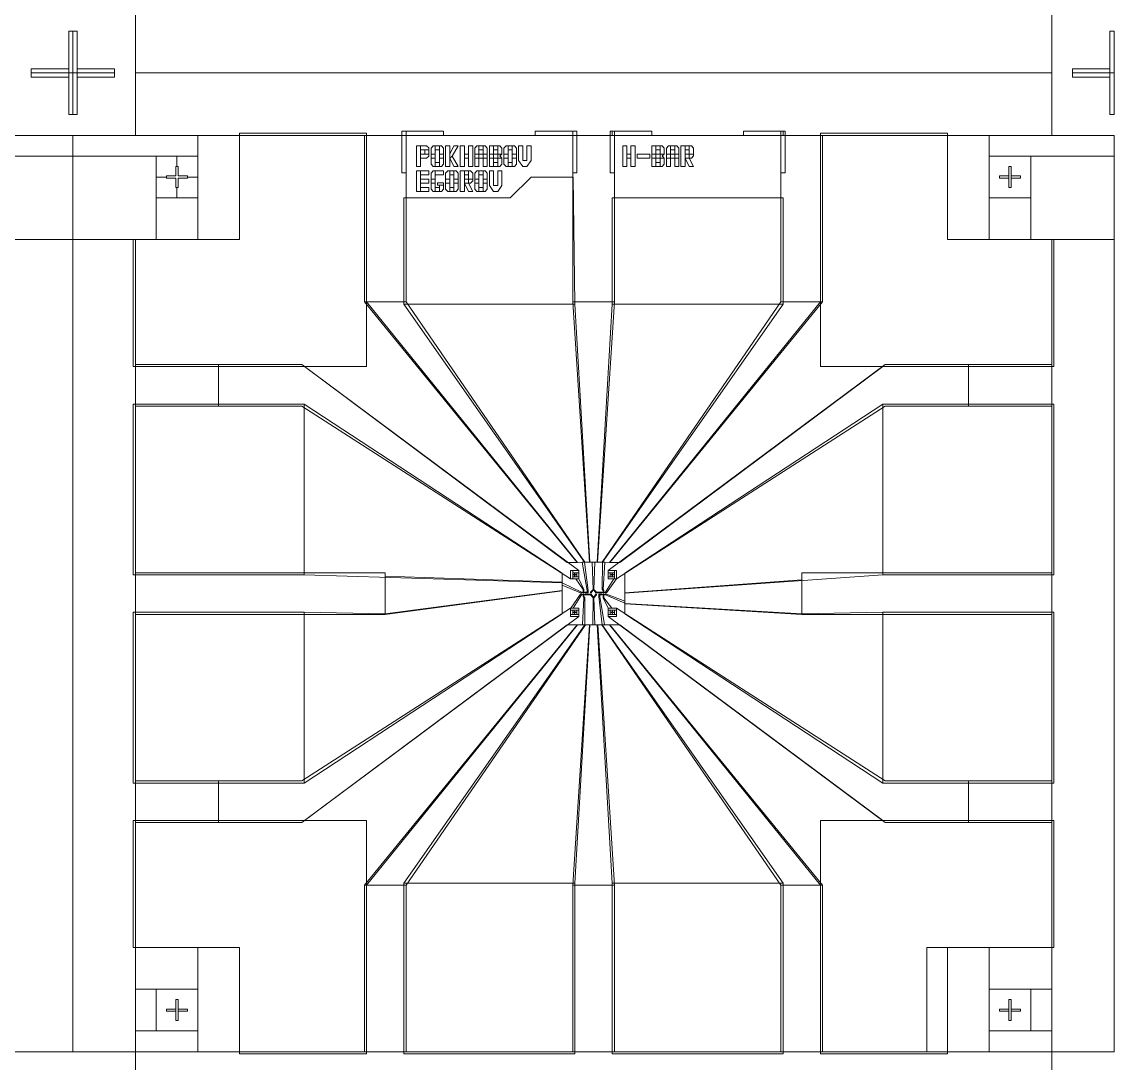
# Model space of a CAD drawing. Header units: millimetres. Extents: x -11355 to -1355, y 1102 to 18602.
# Drawn here: x -3978 to -1355, y 13724 to 16224 of the extents above; entities that cross this region are included whole.
import ezdxf

# ---------------------------------------------------------------- set-up
doc = ezdxf.new("R2010")
doc.units = ezdxf.units.MM
doc.header["$MEASUREMENT"] = 0
doc.layers.add('Etching', color=7, linetype='Continuous')
doc.layers.add('Ohmic', color=7, linetype='Continuous')
doc.layers.add('Mark', color=7, linetype='Continuous', plot=False)

msp = doc.modelspace()

# ---------------------------------------------------------------- linework, layer by layer
at = {"layer": 'Etching', "color": 242, "lineweight": 9}
for points in [[(-3705, 16101.5), (-1505, 16101.5), (-1505, 16251.5), (-3705, 16251.5), (-3705, 16101.5)], [(-3705, 15951.5), (-1505, 15951.5), (-1505, 16101.5), (-3705, 16101.5), (-3705, 15951.5)], [(-4155, 15901.5), (-3855, 15901.5), (-3855, 15951.5), (-4155, 15951.5), (-4155, 15901.5)], [(-3855, 15901.5), (-3555, 15901.5), (-3555, 15951.5), (-3855, 15951.5), (-3855, 15901.5)], [(-3555, 15701.5), (-3455, 15701.5), (-3455, 15951.5), (-3555, 15951.5), (-3555, 15701.5)], [(-3155, 15551.5), (-3055, 15551.5), (-3055, 15951.5), (-3155, 15951.5), (-3155, 15551.5)], [(-2655, 15551.5), (-2555, 15551.5), (-2555, 15951.5), (-2655, 15951.5), (-2655, 15551.5)], [(-2155, 15551.5), (-2055, 15551.5), (-2055, 15951.5), (-2155, 15951.5), (-2155, 15551.5)], [(-1755, 15701.5), (-1655, 15701.5), (-1655, 15951.5), (-1755, 15951.5), (-1755, 15701.5)], [(-1655, 15901.5), (-1355, 15901.5), (-1355, 15951.5), (-1655, 15951.5), (-1655, 15901.5)], [(-4055, 15701.5), (-3855, 15701.5), (-3855, 15901.5), (-4055, 15901.5), (-4055, 15701.5)], [(-3855, 15701.5), (-3655, 15701.5), (-3655, 15901.5), (-3855, 15901.5), (-3855, 15701.5)], [(-1555, 15701.5), (-1355, 15701.5), (-1355, 15901.5), (-1555, 15901.5), (-1555, 15701.5)], [(-3655, 15701.5), (-3555, 15701.5), (-3555, 15801.5), (-3655, 15801.5), (-3655, 15701.5)], [(-1655, 15701.5), (-1555, 15701.5), (-1555, 15801.5), (-1655, 15801.5), (-1655, 15701.5)], [(-4005, 13751.5), (-3855, 13751.5), (-3855, 15701.5), (-4005, 15701.5), (-4005, 13751.5)], [(-3855, 13751.5), (-3705, 13751.5), (-3705, 15701.5), (-3855, 15701.5), (-3855, 13751.5)], [(-1505, 13751.5), (-1355, 13751.5), (-1355, 15701.5), (-1505, 15701.5), (-1505, 13751.5)], [(-2644.303, 14926.332), (-3155, 15551.5), (-3055, 15551.5), (-2625.63, 14926.5), (-2644.303, 14926.332)], [(-2614.921, 14926.501), (-2655, 15551.5), (-2555, 15551.5), (-2595.079, 14926.501), (-2614.921, 14926.501)], [(-2565.697, 14926.332), (-2055, 15551.5), (-2155, 15551.5), (-2584.37, 14926.5), (-2565.697, 14926.332)], [(-3705, 15301.5), (-3505, 15301.5), (-3505, 15401.5), (-3705, 15401.5), (-3705, 15301.5)], [(-3305, 15401.5), (-3505, 15401.5), (-3505, 15301.5), (-3305, 15301.5), (-2660, 14886.5), (-2660, 14906.5), (-2640, 14906.5), (-3305, 15401.5)], [(-1905, 15401.5), (-1705, 15401.5), (-1705, 15301.5), (-1905, 15301.5), (-2550, 14886.5), (-2550, 14906.5), (-2570, 14906.5), (-1905, 15401.5)], [(-1705, 15301.5), (-1505, 15301.5), (-1505, 15401.5), (-1705, 15401.5), (-1705, 15301.5)], [(-2632, 14926.442), (-2626.674, 14926.5), (-2618, 14858.499), (-2620, 14858.499), (-2632, 14926.442)], [(-2606, 14861.5), (-2604.001, 14861.5), (-2602, 14926.501), (-2608, 14926.501), (-2606, 14861.5)], [(-2578, 14926.442), (-2583.326, 14926.5), (-2584, 14861.5), (-2582, 14861.5), (-2578, 14926.442)], [(-3705, 14801.5), (-3105, 14801.5), (-3105, 14901.5), (-3705, 14901.5), (-3705, 14801.5)], [(-2660, 14886.5), (-2655, 14886.5), (-2655, 14906.5), (-2660, 14906.5), (-2660, 14886.5)], [(-2655, 14901.5), (-2640, 14901.5), (-2640, 14906.5), (-2655, 14906.5), (-2655, 14901.5)], [(-2645, 14891.5), (-2640, 14891.5), (-2640, 14901.5), (-2645, 14901.5), (-2645, 14891.5)], [(-2570, 14901.5), (-2555, 14901.5), (-2555, 14906.5), (-2570, 14906.5), (-2570, 14901.5)], [(-2570, 14891.5), (-2565, 14891.5), (-2565, 14901.5), (-2570, 14901.5), (-2570, 14891.5)], [(-2555, 14886.5), (-2550, 14886.5), (-2550, 14906.5), (-2555, 14906.5), (-2555, 14886.5)], [(-2105, 14801.5), (-1505, 14801.5), (-1505, 14901.5), (-2105, 14901.5), (-2105, 14801.5)], [(-2680, 14878.487), (-2680, 14857.929), (-3105, 14801.5), (-3105, 14893.231), (-2680, 14878.487)], [(-2680, 14871.654), (-2636, 14853), (-2634, 14854.999), (-2680.004, 14877.335), (-2680, 14871.654)], [(-2655, 14886.5), (-2640, 14886.5), (-2640, 14891.5), (-2655, 14891.5), (-2655, 14886.5)], [(-2640, 14886.5), (-2647.5, 14886.5), (-2630, 14861.465), (-2628, 14861.465), (-2640, 14886.5)], [(-2555.888, 14886.5), (-2550, 14886.5), (-2574, 14853), (-2576, 14855), (-2555.888, 14886.5)], [(-2570, 14886.5), (-2555, 14886.5), (-2555, 14891.5), (-2570, 14891.5), (-2570, 14886.5)], [(-2530.001, 14853), (-2530, 14826.681), (-2105, 14801.5), (-2105, 14884.19), (-2530.001, 14853)], [(-2653.704, 14816.5), (-2659.792, 14816.5), (-2636, 14850), (-2634, 14848), (-2653.704, 14816.5)], [(-2636, 14853), (-2632, 14853), (-2631.998, 14855), (-2634, 14854.999), (-2636, 14853)], [(-2634, 14848), (-2636, 14850), (-2632, 14850), (-2632.001, 14848), (-2634, 14848)], [(-2630, 14855), (-2628, 14855), (-2628, 14861.465), (-2630, 14861.465), (-2630, 14855)], [(-2628, 14855), (-2630, 14854.999), (-2630, 14853), (-2628, 14853), (-2628, 14855)], [(-2630, 14848), (-2628, 14848), (-2628, 14850), (-2630, 14850), (-2630, 14848)], [(-2630, 14844.5), (-2628, 14844.5), (-2628, 14848), (-2630, 14848), (-2630, 14844.5)], [(-2628, 14841.5), (-2626, 14841.5), (-2628, 14844.5), (-2630, 14844.5), (-2628, 14841.5)], [(-2626, 14854.999), (-2618, 14854.999), (-2618, 14853), (-2626, 14853), (-2626, 14854.999)], [(-2626, 14850), (-2609.998, 14850), (-2609.998, 14848), (-2626, 14848), (-2626, 14850)], [(-2620, 14855), (-2618, 14854.999), (-2618, 14858.5), (-2620, 14858.5), (-2620, 14855)], [(-2612, 14854.999), (-2609.998, 14854.999), (-2604.001, 14861.5), (-2606, 14861.5), (-2612, 14854.999)], [(-2612, 14853), (-2609.998, 14853), (-2609.998, 14854.999), (-2612, 14854.999), (-2612, 14853)], [(-2612, 14848), (-2605.997, 14841.5), (-2604.933, 14842.655), (-2609.998, 14848), (-2612, 14848)], [(-2605.997, 14841.5), (-2603.999, 14841.5), (-2598, 14848), (-2600, 14848), (-2605.997, 14841.5)], [(-2605.064, 14860.346), (-2600, 14854.999), (-2598, 14854.999), (-2604.001, 14861.5), (-2605.064, 14860.346)], [(-2600, 14853), (-2584, 14853), (-2584, 14854.999), (-2600, 14854.999), (-2600, 14853)], [(-2600, 14850), (-2598, 14850), (-2598, 14848), (-2600, 14848), (-2600, 14850)], [(-2584, 14848), (-2592, 14848), (-2592, 14850), (-2584, 14850), (-2584, 14848)], [(-2592, 14844.5), (-2590, 14844.5), (-2590, 14848), (-2592, 14848), (-2592, 14844.5)], [(-2578.249, 14776.561), (-2584.37, 14776.5), (-2592, 14844.499), (-2590, 14844.499), (-2578.249, 14776.561)], [(-2582, 14861.499), (-2584, 14861.5), (-2582, 14858.5), (-2580, 14858.5), (-2582, 14861.499)], [(-2580, 14858.5), (-2582, 14858.5), (-2582, 14854.998), (-2580, 14854.999), (-2580, 14858.5)], [(-2580, 14854.999), (-2582, 14854.999), (-2582, 14853), (-2580, 14852.953), (-2580, 14854.999)], [(-2582, 14841.5), (-2580, 14841.5), (-2580, 14850.06), (-2582, 14850.06), (-2582, 14841.5)], [(-2574, 14853), (-2578, 14853), (-2578, 14855), (-2576, 14855), (-2574, 14853)], [(-2576, 14847.999), (-2578, 14847.999), (-2578, 14850), (-2574, 14850), (-2576, 14847.999)], [(-2530.011, 14828.28), (-2576, 14848), (-2574, 14850), (-2530.011, 14833.331), (-2530.011, 14828.28)], [(-2631.605, 14776.56), (-2625.63, 14776.499), (-2626, 14841.5), (-2628, 14841.499), (-2631.605, 14776.56)], [(-2606, 14841.5), (-2604.001, 14841.5), (-2602.216, 14776.501), (-2607.009, 14776.501), (-2606, 14841.5)], [(-2570, 14816.5), (-2560.988, 14816.5), (-2580, 14841.5), (-2582, 14841.5), (-2570, 14816.5)], [(-3305, 14301.5), (-3505, 14301.5), (-3505, 14401.5), (-3305, 14401.5), (-2660, 14816.5), (-2660, 14796.5), (-2640, 14796.5), (-3305, 14301.5)], [(-2660, 14811.5), (-2640, 14811.5), (-2640, 14816.5), (-2660, 14816.5), (-2660, 14811.5)], [(-2660, 14801.5), (-2655, 14801.5), (-2655, 14811.5), (-2660, 14811.5), (-2660, 14801.5)], [(-2660, 14796.5), (-2640, 14796.5), (-2640, 14801.5), (-2660, 14801.5), (-2660, 14796.5)], [(-2645, 14801.5), (-2640, 14801.5), (-2640, 14811.5), (-2645, 14811.5), (-2645, 14801.5)], [(-2570, 14811.5), (-2550, 14811.5), (-2550, 14816.5), (-2570, 14816.5), (-2570, 14811.5)], [(-1905, 14301.5), (-1705, 14301.5), (-1705, 14401.5), (-1905, 14401.5), (-2550, 14816.5), (-2550, 14796.5), (-2570, 14796.5), (-1905, 14301.5)], [(-2570, 14801.5), (-2565, 14801.5), (-2565, 14811.5), (-2570, 14811.5), (-2570, 14801.5)], [(-2570, 14796.5), (-2550, 14796.5), (-2550, 14801.5), (-2570, 14801.5), (-2570, 14796.5)], [(-2555, 14801.5), (-2550, 14801.5), (-2550, 14811.5), (-2555, 14811.5), (-2555, 14801.5)], [(-2644.303, 14776.668), (-3155, 14151.5), (-3055, 14151.5), (-2624.63, 14776.5), (-2644.303, 14776.668)], [(-2615, 14776.5), (-2655, 14151.5), (-2555, 14151.5), (-2595, 14776.501), (-2615, 14776.5)], [(-2565.697, 14776.668), (-2055, 14151.5), (-2155, 14151.5), (-2585.37, 14776.5), (-2565.697, 14776.668)], [(-3705, 14301.5), (-3505, 14301.5), (-3505, 14401.5), (-3705, 14401.5), (-3705, 14301.5)], [(-1705, 14301.5), (-1505, 14301.5), (-1505, 14401.5), (-1705, 14401.5), (-1705, 14301.5)], [(-3155, 13751.5), (-3055, 13751.5), (-3055, 14151.5), (-3155, 14151.5), (-3155, 13751.5)], [(-2655, 13751.5), (-2555, 13751.5), (-2555, 14151.5), (-2655, 14151.5), (-2655, 13751.5)], [(-2155, 13751.5), (-2055, 13751.5), (-2055, 14151.5), (-2155, 14151.5), (-2155, 13751.5)], [(-3705, 13901.5), (-3555, 13901.5), (-3555, 14001.5), (-3705, 14001.5), (-3705, 13901.5)], [(-3555, 13751.5), (-3455, 13751.5), (-3455, 14001.5), (-3555, 14001.5), (-3555, 13751.5)], [(-1805, 13751.5), (-1655, 13751.5), (-1655, 14001.5), (-1805, 14001.5), (-1805, 13751.5)], [(-1655, 13901.5), (-1505, 13901.5), (-1505, 14001.5), (-1655, 14001.5), (-1655, 13901.5)], [(-3705, 13801.5), (-3655, 13801.5), (-3655, 13901.5), (-3705, 13901.5), (-3705, 13801.5)], [(-1555, 13801.5), (-1505, 13801.5), (-1505, 13901.5), (-1555, 13901.5), (-1555, 13801.5)], [(-3705, 13751.5), (-3555, 13751.5), (-3555, 13801.5), (-3705, 13801.5), (-3705, 13751.5)], [(-1655, 13751.5), (-1505, 13751.5), (-1505, 13801.5), (-1655, 13801.5), (-1655, 13751.5)], [(-3705, 13601.5), (-1505, 13601.5), (-1505, 13751.5), (-3705, 13751.5), (-3705, 13601.5)]]:
    msp.add_lwpolyline(points, dxfattribs=at)
at = {"layer": 'Mark', "color": 250, "lineweight": 9}
for points in [[(-3655, 15901.5), (-3605, 15901.5), (-3605, 15876.5), (-3607.5, 15876.5), (-3607.5, 15854), (-3630, 15854), (-3630, 15851.5), (-3655, 15851.5), (-3655, 15901.5)], [(-3555, 15901.5), (-3605, 15901.5), (-3605, 15876.5), (-3602.5, 15876.5), (-3602.5, 15854), (-3580, 15854), (-3580, 15851.5), (-3555, 15851.5), (-3555, 15901.5)], [(-3655, 15801.5), (-3605, 15801.5), (-3605, 15826.5), (-3607.5, 15826.5), (-3607.5, 15849), (-3630, 15849), (-3630, 15851.5), (-3655, 15851.5), (-3655, 15801.5)], [(-3555, 15801.5), (-3605, 15801.5), (-3605, 15826.5), (-3602.5, 15826.5), (-3602.5, 15849), (-3580, 15849), (-3580, 15851.5), (-3555, 15851.5), (-3555, 15801.5)]]:
    msp.add_lwpolyline(points, dxfattribs=at)
at = {"layer": 'Ohmic', "color": 114, "lineweight": 9}
for points in [[(-3865, 16101.5), (-3855, 16101.5), (-3855, 16201.5), (-3865, 16201.5), (-3865, 16101.5)], [(-3855, 16101.5), (-3845, 16101.5), (-3845, 16201.5), (-3855, 16201.5), (-3855, 16101.5)], [(-1365, 16101.5), (-1355, 16101.5), (-1355, 16201.5), (-1365, 16201.5), (-1365, 16101.5)], [(-3955, 16111.5), (-3955, 16101.5), (-3865, 16101.5), (-3865, 16111.5), (-3955, 16111.5)], [(-3755, 16111.5), (-3755, 16101.5), (-3845, 16101.5), (-3845, 16111.5), (-3755, 16111.5)], [(-1455, 16111.5), (-1455, 16101.5), (-1365, 16101.5), (-1365, 16111.5), (-1455, 16111.5)], [(-3955, 16091.5), (-3955, 16101.5), (-3865, 16101.5), (-3865, 16091.5), (-3955, 16091.5)], [(-3865, 16001.5), (-3855, 16001.5), (-3855, 16101.5), (-3865, 16101.5), (-3865, 16001.5)], [(-3855, 16001.5), (-3845, 16001.5), (-3845, 16101.5), (-3855, 16101.5), (-3855, 16001.5)], [(-3755, 16091.5), (-3755, 16101.5), (-3845, 16101.5), (-3845, 16091.5), (-3755, 16091.5)], [(-1455, 16091.5), (-1455, 16101.5), (-1365, 16101.5), (-1365, 16091.5), (-1455, 16091.5)], [(-1365, 16001.5), (-1355, 16001.5), (-1355, 16101.5), (-1365, 16101.5), (-1365, 16001.5)], [(-3710, 15396.5), (-3150, 15396.5), (-3150, 15956.5), (-3455, 15956.5), (-3455, 15701.5), (-3710, 15701.5), (-3710, 15396.5)], [(-3065, 15861.5), (-3055, 15861.5), (-3055, 15961.5), (-3065, 15961.5), (-3065, 15861.5)], [(-2965, 15951.5), (-2965, 15961.5), (-3055, 15961.5), (-3055, 15951.5), (-2965, 15951.5)], [(-2745, 15951.5), (-2745, 15961.5), (-2655, 15961.5), (-2655, 15951.5), (-2745, 15951.5)], [(-2655, 15861.5), (-2645, 15861.5), (-2645, 15961.5), (-2655, 15961.5), (-2655, 15861.5)], [(-2565, 15861.5), (-2555, 15861.5), (-2555, 15961.5), (-2565, 15961.5), (-2565, 15861.5)], [(-2465, 15951.5), (-2465, 15961.5), (-2560, 15961.5), (-2560, 15951.5), (-2465, 15951.5)], [(-2245, 15951.5), (-2245, 15961.5), (-2150, 15961.5), (-2150, 15951.5), (-2245, 15951.5)], [(-2155, 15861.5), (-2145, 15861.5), (-2145, 15961.5), (-2155, 15961.5), (-2155, 15861.5)], [(-1500, 15396.5), (-2060, 15396.5), (-2060, 15956.5), (-1755, 15956.5), (-1755, 15701.5), (-1500, 15701.5), (-1500, 15396.5)], [(-3030, 15876.484), (-3020, 15876.484), (-3020, 15926.484), (-3030, 15926.484), (-3030, 15876.484)], [(-3020, 15926.484), (-3020, 15916.484), (-3000, 15916.484), (-3000, 15921.468), (-3005.597, 15926.484), (-3020, 15926.484)], [(-2995, 15906.5), (-2985, 15906.5), (-2985, 15926.5), (-2989.984, 15926.5), (-2995, 15920.903), (-2995, 15906.5)], [(-2985, 15916.5), (-2975, 15916.5), (-2975, 15926.5), (-2985, 15926.5), (-2985, 15916.5)], [(-2965, 15906.5), (-2975, 15906.5), (-2975, 15926.5), (-2970.016, 15926.5), (-2965, 15920.903), (-2965, 15906.5)], [(-2960, 15876.484), (-2950, 15876.484), (-2950, 15926.484), (-2960, 15926.484), (-2960, 15876.484)], [(-2950, 15906.484), (-2940, 15926.484), (-2930, 15926.484), (-2944.433, 15901.484), (-2950, 15896.484), (-2950, 15906.484)], [(-2925, 15876.484), (-2915, 15876.484), (-2915, 15926.484), (-2925, 15926.484), (-2925, 15876.484)], [(-2905, 15876.484), (-2895, 15876.484), (-2895, 15926.484), (-2905, 15926.484), (-2905, 15876.484)], [(-2890, 15906.484), (-2880, 15906.484), (-2880, 15926.484), (-2884.984, 15926.484), (-2890, 15920.887), (-2890, 15906.484)], [(-2880, 15916.484), (-2870, 15916.484), (-2870, 15926.484), (-2880, 15926.484), (-2880, 15916.484)], [(-2860, 15906.484), (-2870, 15906.484), (-2870, 15926.484), (-2865.016, 15926.484), (-2860, 15920.887), (-2860, 15906.484)], [(-2855, 15906.484), (-2845, 15906.484), (-2845, 15926.484), (-2855, 15926.484), (-2855, 15906.484)], [(-2845, 15916.484), (-2835, 15916.484), (-2835, 15926.484), (-2845, 15926.484), (-2845, 15916.484)], [(-2825, 15906.484), (-2835, 15906.484), (-2835, 15926.484), (-2830.016, 15926.484), (-2825, 15920.887), (-2825, 15906.484)], [(-2820, 15906.484), (-2810, 15906.484), (-2810, 15926.484), (-2814.984, 15926.484), (-2820, 15920.887), (-2820, 15906.484)], [(-2810, 15916.484), (-2800, 15916.484), (-2800, 15926.484), (-2810, 15926.484), (-2810, 15916.484)], [(-2790, 15906.484), (-2800, 15906.484), (-2800, 15926.484), (-2795.016, 15926.484), (-2790, 15920.887), (-2790, 15906.484)], [(-2765, 15876.484), (-2775, 15876.484), (-2785, 15891.389), (-2785, 15926.484), (-2775, 15926.484), (-2775, 15891.389), (-2765, 15891.389), (-2765, 15926.484), (-2755, 15926.484), (-2755, 15891.389), (-2765, 15876.484)], [(-2535, 15876.484), (-2525, 15876.484), (-2525, 15926.484), (-2535, 15926.484), (-2535, 15876.484)], [(-2515, 15876.484), (-2505, 15876.484), (-2505, 15926.484), (-2515, 15926.484), (-2515, 15876.484)], [(-2465.032, 15906.484), (-2455.032, 15906.484), (-2455.032, 15926.484), (-2465.032, 15926.484), (-2465.032, 15906.484)], [(-2455.032, 15916.484), (-2445.032, 15916.484), (-2445.032, 15926.484), (-2455.032, 15926.484), (-2455.032, 15916.484)], [(-2435.032, 15906.484), (-2445.032, 15906.484), (-2445.032, 15926.484), (-2440.048, 15926.484), (-2435.032, 15920.887), (-2435.032, 15906.484)], [(-2430.038, 15906.484), (-2420.038, 15906.484), (-2420.038, 15926.484), (-2425.022, 15926.484), (-2430.038, 15920.887), (-2430.038, 15906.484)], [(-2420.038, 15916.484), (-2410.038, 15916.484), (-2410.038, 15926.484), (-2420.038, 15926.484), (-2420.038, 15916.484)], [(-2400.038, 15906.484), (-2410.038, 15906.484), (-2410.038, 15926.484), (-2405.054, 15926.484), (-2400.038, 15920.887), (-2400.038, 15906.484)], [(-2395.038, 15876.484), (-2385.038, 15876.484), (-2385.038, 15926.484), (-2395.038, 15926.484), (-2395.038, 15876.484)], [(-2385.038, 15926.484), (-2375.038, 15926.484), (-2375.038, 15916.484), (-2385.038, 15916.484), (-2385.038, 15926.484)], [(-2365.038, 15906.484), (-2375.038, 15906.484), (-2375.038, 15926.484), (-2370.054, 15926.484), (-2365.038, 15920.887), (-2365.038, 15906.484)], [(-3020, 15896.484), (-3020, 15906.484), (-3000, 15906.484), (-3000, 15901.5), (-3005.597, 15896.484), (-3020, 15896.484)], [(-3010, 15906.484), (-3010, 15916.484), (-3000, 15916.484), (-3000, 15906.484), (-3010, 15906.484)], [(-2995, 15896.5), (-2985, 15896.5), (-2985, 15906.5), (-2995, 15906.5), (-2995, 15896.5)], [(-2995, 15896.5), (-2985, 15896.5), (-2985, 15876.5), (-2989.984, 15876.5), (-2995, 15882.097), (-2995, 15896.5)], [(-2975, 15896.5), (-2965, 15896.5), (-2965, 15906.5), (-2975, 15906.5), (-2975, 15896.5)], [(-2965, 15896.5), (-2975, 15896.5), (-2975, 15876.5), (-2970.016, 15876.5), (-2965, 15882.097), (-2965, 15896.5)], [(-2950, 15896.484), (-2940, 15876.484), (-2930, 15876.484), (-2944.433, 15901.484), (-2950, 15896.484)], [(-2915, 15896.484), (-2905, 15896.484), (-2905, 15906.484), (-2915, 15906.484), (-2915, 15896.484)], [(-2890, 15896.484), (-2880, 15896.484), (-2880, 15906.484), (-2890, 15906.484), (-2890, 15896.484)], [(-2890, 15896.484), (-2880, 15896.484), (-2880, 15876.484), (-2890, 15876.484), (-2890, 15896.484)], [(-2880, 15896.484), (-2870, 15896.484), (-2870, 15906.484), (-2880, 15906.484), (-2880, 15896.484)], [(-2870, 15896.484), (-2860, 15896.484), (-2860, 15906.484), (-2870, 15906.484), (-2870, 15896.484)], [(-2860, 15896.484), (-2870, 15896.484), (-2870, 15876.484), (-2860, 15876.484), (-2860, 15896.484)], [(-2855, 15896.484), (-2845, 15896.484), (-2845, 15906.484), (-2855, 15906.484), (-2855, 15896.484)], [(-2855, 15896.484), (-2845, 15896.484), (-2845, 15876.484), (-2855, 15876.484), (-2855, 15896.484)], [(-2845, 15896.484), (-2835, 15896.484), (-2835, 15906.484), (-2845, 15906.484), (-2845, 15896.484)], [(-2835, 15906.484), (-2825, 15906.484), (-2830, 15902.19), (-2825, 15896.484), (-2835, 15896.484), (-2835, 15906.484)], [(-2825, 15896.484), (-2835, 15896.484), (-2835, 15876.484), (-2830.016, 15876.484), (-2825, 15882.081), (-2825, 15896.484)], [(-2820, 15896.484), (-2810, 15896.484), (-2810, 15906.484), (-2820, 15906.484), (-2820, 15896.484)], [(-2820, 15896.484), (-2810, 15896.484), (-2810, 15876.484), (-2814.984, 15876.484), (-2820, 15882.081), (-2820, 15896.484)], [(-2800, 15896.484), (-2790, 15896.484), (-2790, 15906.484), (-2800, 15906.484), (-2800, 15896.484)], [(-2790, 15896.484), (-2800, 15896.484), (-2800, 15876.484), (-2795.016, 15876.484), (-2790, 15882.081), (-2790, 15896.484)], [(-2525, 15896.484), (-2515, 15896.484), (-2515, 15906.484), (-2525, 15906.484), (-2525, 15896.484)], [(-2500.038, 15906.483), (-2470.049, 15906.483), (-2470.049, 15896.484), (-2500.038, 15896.483), (-2500.038, 15906.483)], [(-2465.032, 15896.484), (-2455.032, 15896.484), (-2455.032, 15906.484), (-2465.032, 15906.484), (-2465.032, 15896.484)], [(-2465.032, 15896.484), (-2455.032, 15896.484), (-2455.032, 15876.484), (-2465.032, 15876.484), (-2465.032, 15896.484)], [(-2455.032, 15896.484), (-2445.032, 15896.484), (-2445.032, 15906.484), (-2455.032, 15906.484), (-2455.032, 15896.484)], [(-2445.032, 15906.484), (-2435.032, 15906.484), (-2440.032, 15902.19), (-2435.032, 15896.484), (-2445.032, 15896.484), (-2445.032, 15906.484)], [(-2435.032, 15896.484), (-2445.032, 15896.484), (-2445.032, 15876.484), (-2440.048, 15876.484), (-2435.032, 15882.081), (-2435.032, 15896.484)], [(-2430.038, 15896.484), (-2420.038, 15896.484), (-2420.038, 15906.484), (-2430.038, 15906.484), (-2430.038, 15896.484)], [(-2430.038, 15896.484), (-2420.038, 15896.484), (-2420.038, 15876.484), (-2430.038, 15876.484), (-2430.038, 15896.484)], [(-2420.038, 15896.484), (-2410.038, 15896.484), (-2410.038, 15906.484), (-2420.038, 15906.484), (-2420.038, 15896.484)], [(-2410.038, 15896.484), (-2400.038, 15896.484), (-2400.038, 15906.484), (-2410.038, 15906.484), (-2410.038, 15896.484)], [(-2400.038, 15896.484), (-2410.038, 15896.484), (-2410.038, 15876.484), (-2400.038, 15876.484), (-2400.038, 15896.484)], [(-2385.038, 15906.484), (-2375.038, 15906.484), (-2375.038, 15896.484), (-2385.038, 15896.484), (-2385.038, 15906.484)], [(-2385.038, 15896.484), (-2375.038, 15876.484), (-2365.05, 15876.54), (-2375.038, 15896.484), (-2385.038, 15896.484)], [(-2365.063, 15906.52), (-2375.038, 15906.484), (-2375.038, 15896.484), (-2370.054, 15896.484), (-2365.038, 15902.081), (-2365.063, 15906.52)], [(-3030, 15816.484), (-3020, 15816.484), (-3020, 15866.484), (-3030, 15866.484), (-3030, 15816.484)], [(-3020, 15856.484), (-3000, 15856.484), (-3000, 15866.484), (-3020, 15866.484), (-3020, 15856.484)], [(-2995.038, 15846.484), (-2985.038, 15846.484), (-2985.038, 15866.484), (-2990.022, 15866.484), (-2995.038, 15860.887), (-2995.038, 15846.484)], [(-2985.038, 15856.484), (-2965.038, 15856.484), (-2965.038, 15866.484), (-2985.038, 15866.484), (-2985.038, 15856.484)], [(-2985, 15876.5), (-2975, 15876.5), (-2975, 15886.5), (-2985, 15886.5), (-2985, 15876.5)], [(-2960.032, 15846.484), (-2950.032, 15846.484), (-2950.032, 15866.484), (-2955.016, 15866.484), (-2960.032, 15860.887), (-2960.032, 15846.484)], [(-2950.032, 15856.484), (-2940.032, 15856.484), (-2940.032, 15866.484), (-2950.032, 15866.484), (-2950.032, 15856.484)], [(-2930.032, 15846.484), (-2940.032, 15846.484), (-2940.032, 15866.484), (-2935.048, 15866.484), (-2930.032, 15860.887), (-2930.032, 15846.484)], [(-2925.038, 15816.484), (-2915.038, 15816.484), (-2915.038, 15866.484), (-2925.038, 15866.484), (-2925.038, 15816.484)], [(-2915.038, 15866.484), (-2905.038, 15866.484), (-2905.038, 15856.484), (-2915.038, 15856.484), (-2915.038, 15866.484)], [(-2895.038, 15846.484), (-2905.038, 15846.484), (-2905.038, 15866.484), (-2900.054, 15866.484), (-2895.038, 15860.887), (-2895.038, 15846.484)], [(-2890.038, 15846.484), (-2880.038, 15846.484), (-2880.038, 15866.484), (-2885.022, 15866.484), (-2890.038, 15860.887), (-2890.038, 15846.484)], [(-2880.038, 15856.484), (-2870.038, 15856.484), (-2870.038, 15866.484), (-2880.038, 15866.484), (-2880.038, 15856.484)], [(-2860.038, 15846.484), (-2870.038, 15846.484), (-2870.038, 15866.484), (-2865.054, 15866.484), (-2860.038, 15860.887), (-2860.038, 15846.484)], [(-2835.038, 15816.484), (-2845.038, 15816.484), (-2855.038, 15831.389), (-2855.038, 15866.484), (-2845.038, 15866.484), (-2845.038, 15831.389), (-2835.038, 15831.389), (-2835.038, 15866.484), (-2825.038, 15866.484), (-2825.038, 15831.389), (-2835.038, 15816.484)], [(-2845, 15876.484), (-2835, 15876.484), (-2835, 15886.484), (-2845, 15886.484), (-2845, 15876.484)], [(-2810, 15876.484), (-2800, 15876.484), (-2800, 15886.484), (-2810, 15886.484), (-2810, 15876.484)], [(-2455.032, 15876.484), (-2445.032, 15876.484), (-2445.032, 15886.484), (-2455.032, 15886.484), (-2455.032, 15876.484)], [(-1607.5, 15826.5), (-1602.5, 15826.5), (-1602.5, 15876.5), (-1607.5, 15876.5), (-1607.5, 15826.5)], [(-3060, 15546.5), (-2650, 15546.5), (-2654, 15851.5), (-2755, 15851.5), (-2805, 15801.5), (-3060, 15801.5), (-3060, 15546.5)], [(-3020, 15836.484), (-3000, 15836.484), (-3000, 15846.484), (-3020, 15846.484), (-3020, 15836.484)], [(-2995.038, 15836.484), (-2985.038, 15836.484), (-2985.038, 15846.484), (-2995.038, 15846.484), (-2995.038, 15836.484)], [(-2960.032, 15836.484), (-2950.032, 15836.484), (-2950.032, 15846.484), (-2960.032, 15846.484), (-2960.032, 15836.484)], [(-2940.032, 15836.484), (-2930.032, 15836.484), (-2930.032, 15846.484), (-2940.032, 15846.484), (-2940.032, 15836.484)], [(-2915.038, 15846.484), (-2905.038, 15846.484), (-2905.038, 15836.484), (-2915.038, 15836.484), (-2915.038, 15846.484)], [(-2895.063, 15846.52), (-2905.038, 15846.484), (-2905.038, 15836.484), (-2900.054, 15836.484), (-2895.038, 15842.081), (-2895.063, 15846.52)], [(-2890.038, 15836.484), (-2880.038, 15836.484), (-2880.038, 15846.484), (-2890.038, 15846.484), (-2890.038, 15836.484)], [(-2870.038, 15836.484), (-2860.038, 15836.484), (-2860.038, 15846.484), (-2870.038, 15846.484), (-2870.038, 15836.484)], [(-1630, 15854), (-1630, 15849), (-1607.5, 15849), (-1607.5, 15854), (-1630, 15854)], [(-1580, 15854), (-1580, 15849), (-1602.5, 15849), (-1602.5, 15854), (-1580, 15854)], [(-3020, 15816.484), (-3000, 15816.484), (-3000, 15826.484), (-3020, 15826.484), (-3020, 15816.484)], [(-2995.038, 15836.484), (-2985.038, 15836.484), (-2985.038, 15816.484), (-2990.022, 15816.484), (-2995.038, 15822.081), (-2995.038, 15836.484)], [(-2985.038, 15826.484), (-2975.038, 15826.484), (-2975.038, 15816.484), (-2985.038, 15816.484), (-2985.038, 15826.484)], [(-2965.05, 15837.766), (-2965.056, 15831.613), (-2979.677, 15831.673), (-2979.677, 15837.766), (-2975.038, 15837.766), (-2965.05, 15837.766)], [(-2965.056, 15831.613), (-2975.038, 15831.674), (-2975.038, 15816.484), (-2970.054, 15816.484), (-2965.038, 15822.081), (-2965.056, 15831.613)], [(-2960.032, 15836.484), (-2950.032, 15836.484), (-2950.032, 15816.484), (-2955.016, 15816.484), (-2960.032, 15822.081), (-2960.032, 15836.484)], [(-2950.032, 15816.484), (-2940.032, 15816.484), (-2940.032, 15826.484), (-2950.032, 15826.484), (-2950.032, 15816.484)], [(-2930.032, 15836.484), (-2940.032, 15836.484), (-2940.032, 15816.484), (-2935.048, 15816.484), (-2930.032, 15822.081), (-2930.032, 15836.484)], [(-2915.038, 15836.484), (-2905.038, 15816.484), (-2895.05, 15816.54), (-2905.038, 15836.484), (-2915.038, 15836.484)], [(-2890.038, 15836.484), (-2880.038, 15836.484), (-2880.038, 15816.484), (-2885.022, 15816.484), (-2890.038, 15822.081), (-2890.038, 15836.484)], [(-2880.038, 15816.484), (-2870.038, 15816.484), (-2870.038, 15826.484), (-2880.038, 15826.484), (-2880.038, 15816.484)], [(-2860.038, 15836.484), (-2870.038, 15836.484), (-2870.038, 15816.484), (-2865.054, 15816.484), (-2860.038, 15822.081), (-2860.038, 15836.484)], [(-2560, 15546.5), (-2150, 15546.5), (-2150, 15801.5), (-2560, 15801.5), (-2560, 15546.5)], [(-3299.282, 15396.5), (-3150, 15396.5), (-3150, 15551.496), (-2643.303, 14926.332), (-2667.855, 14926.332), (-3299.282, 15396.5)], [(-1910.718, 15396.5), (-2060, 15396.5), (-2060, 15551.496), (-2566.697, 14926.332), (-2542.145, 14926.332), (-1910.718, 15396.5)], [(-2626.676, 14926.5), (-3060, 15546.5), (-2650, 15546.5), (-2613.921, 14926.501), (-2626.676, 14926.5)], [(-2583.324, 14926.5), (-2150, 15546.5), (-2560, 15546.5), (-2596.079, 14926.501), (-2583.324, 14926.5)], [(-3710, 14896.5), (-3300, 14896.5), (-3300, 15306.5), (-3710, 15306.5), (-3710, 14896.5)], [(-3300, 14896.5), (-3300, 15306.5), (-2680, 14900.368), (-2680, 14877.487), (-3300, 14896.5)], [(-1910, 14896.5), (-1910, 15306.5), (-2530, 14900.368), (-2530, 14852.179), (-1910, 14896.5)], [(-1910, 14896.5), (-1500, 14896.5), (-1500, 15306.5), (-1910, 15306.5), (-1910, 14896.5)], [(-2653, 14896), (-2653, 14897), (-2650.5, 14897), (-2650.5, 14896), (-2653, 14896)], [(-2650.5, 14893.5), (-2649.5, 14893.5), (-2649.5, 14899.5), (-2650.5, 14899.5), (-2650.5, 14893.5)], [(-2649.5, 14896), (-2649.5, 14897), (-2647, 14897), (-2647, 14896), (-2649.5, 14896)], [(-2560.5, 14896), (-2560.5, 14897), (-2563, 14897), (-2563, 14896), (-2560.5, 14896)], [(-2560.5, 14893.5), (-2559.5, 14893.5), (-2559.5, 14899.5), (-2560.5, 14899.5), (-2560.5, 14893.5)], [(-2557, 14896), (-2557, 14897), (-2559.5, 14897), (-2559.5, 14896), (-2557, 14896)], [(-3300, 14396.5), (-3300, 14568.954), (-3300, 14806.5), (-3105, 14802.5), (-2680, 14858.929), (-2680, 14802.668), (-3300, 14396.5)], [(-1910, 14396.5), (-1910, 14568.954), (-1910, 14806.5), (-2105, 14802.5), (-2530, 14827.861), (-2530, 14802.668), (-1910, 14396.5)], [(-3710, 14396.5), (-3300, 14396.5), (-3300, 14806.5), (-3710, 14806.5), (-3710, 14396.5)], [(-2653, 14806), (-2653, 14807), (-2650.5, 14807), (-2650.5, 14806), (-2653, 14806)], [(-2650.5, 14803.5), (-2649.5, 14803.5), (-2649.5, 14809.5), (-2650.5, 14809.5), (-2650.5, 14803.5)], [(-2649.5, 14806), (-2649.5, 14807), (-2647, 14807), (-2647, 14806), (-2649.5, 14806)], [(-2560.5, 14806), (-2560.5, 14807), (-2563, 14807), (-2563, 14806), (-2560.5, 14806)], [(-2560.5, 14803.5), (-2559.5, 14803.5), (-2559.5, 14809.5), (-2560.5, 14809.5), (-2560.5, 14803.5)], [(-2557, 14806), (-2557, 14807), (-2559.5, 14807), (-2559.5, 14806), (-2557, 14806)], [(-1910, 14396.5), (-1500, 14396.5), (-1500, 14806.5), (-1910, 14806.5), (-1910, 14396.5)], [(-3299.282, 14306.5), (-3150, 14306.5), (-3150, 14151.504), (-2643.303, 14776.668), (-2667.855, 14776.668), (-3299.282, 14306.5)], [(-2650, 14156.5), (-3060, 14156.5), (-2625.63, 14776.5), (-2614, 14776.5), (-2650, 14156.5)], [(-2560, 14156.5), (-2150, 14156.5), (-2584.37, 14776.5), (-2596, 14776.5), (-2560, 14156.5)], [(-1910.718, 14306.5), (-2060, 14306.5), (-2060, 14151.504), (-2566.697, 14776.668), (-2542.145, 14776.668), (-1910.718, 14306.5)], [(-3710, 14306.5), (-3150, 14306.5), (-3150, 13746.5), (-3455, 13746.5), (-3455, 14001.5), (-3710, 14001.5), (-3710, 14306.5)], [(-1500, 14306.5), (-2060, 14306.5), (-2060, 13746.5), (-1755, 13746.5), (-1755, 14001.5), (-1500, 14001.5), (-1500, 14306.5)], [(-3060, 13746.5), (-2650, 13746.5), (-2650, 14156.5), (-3060, 14156.5), (-3060, 13746.5)], [(-2560, 13746.5), (-2150, 13746.5), (-2150, 14156.5), (-2560, 14156.5), (-2560, 13746.5)], [(-3607.5, 13826.5), (-3602.5, 13826.5), (-3602.5, 13876.5), (-3607.5, 13876.5), (-3607.5, 13826.5)], [(-1607.5, 13826.5), (-1602.5, 13826.5), (-1602.5, 13876.5), (-1607.5, 13876.5), (-1607.5, 13826.5)], [(-3630, 13854), (-3630, 13849), (-3607.5, 13849), (-3607.5, 13854), (-3630, 13854)], [(-3580, 13854), (-3580, 13849), (-3602.5, 13849), (-3602.5, 13854), (-3580, 13854)], [(-1630, 13854), (-1630, 13849), (-1607.5, 13849), (-1607.5, 13854), (-1630, 13854)], [(-1580, 13854), (-1580, 13849), (-1602.5, 13849), (-1602.5, 13854), (-1580, 13854)]]:
    msp.add_lwpolyline(points, dxfattribs=at)

doc.saveas('drawing.dxf')
